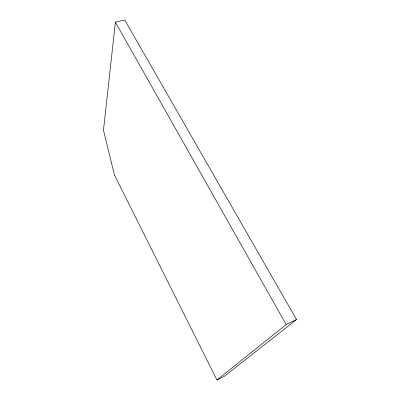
<?xml version="1.0" encoding="UTF-8"?>
<svg xmlns="http://www.w3.org/2000/svg" width="400" height="400" viewBox="0 0 400 400"><rect width="100%" height="100%" fill="white"/><g stroke="black" fill="none" stroke-linecap="round" stroke-linejoin="round"><path stroke-width="0.6" d="M115.39 22.16L103.465 130.28L114.485 175.11L216.92 380L224.465 376.23L296.535 319.53L124.725 20L115.39 22.16L286.17 324.555L216.92 380M286.17 324.555L296.535 319.53"/></g></svg>
